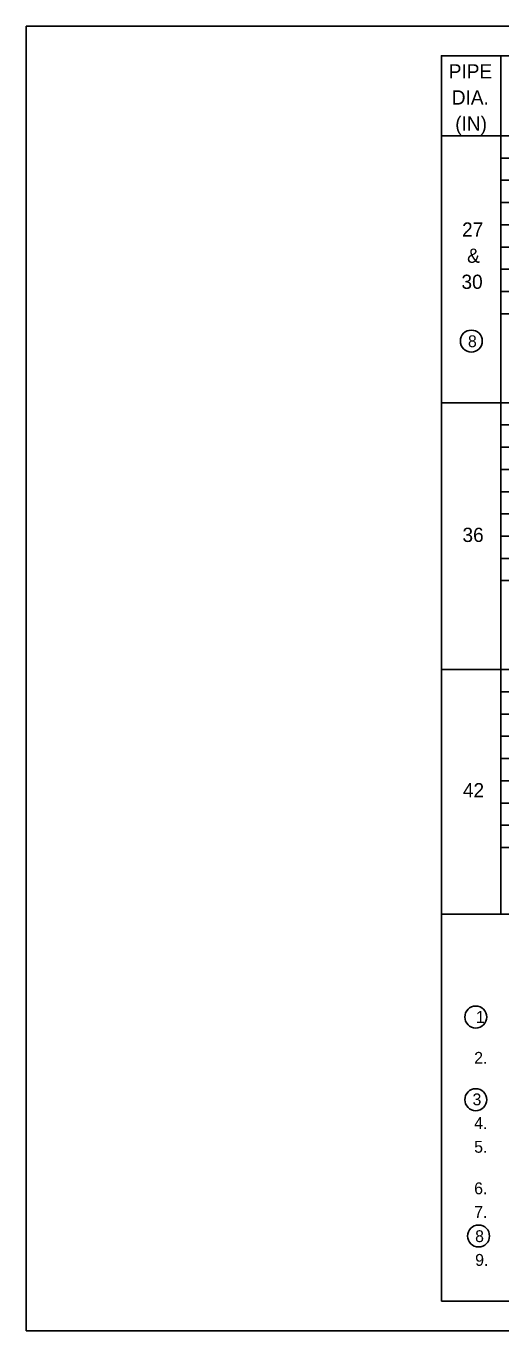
# Model space of a CAD drawing. Extents: x 1000 to 1036.3, y 1000 to 1022.
# Drawn here: x 1000 to 1008, y 1000 to 1022 of the extents above; entities that cross this region are included whole.
import ezdxf

# ---------------------------------------------------------------- set-up
doc = ezdxf.new("R2010")
doc.units = 0
for name, color, linetype in [('10', 7, 'Continuous'), ('11', 7, 'Continuous'), ('6', 7, 'Continuous')]:
    doc.layers.add(name, color=color, linetype=linetype)

msp = doc.modelspace()

# ---------------------------------------------------------------- linework, layer by layer
at = {"layer": '10'}
for p, q in [((1000, 1000), (1000, 1022)), ((1036, 1022), (1000, 1022)), ((1007, 1021.5), (1035.5, 1021.5)), ((1007, 1021.5), (1007, 1000.5)), ((1036, 1000), (1000, 1000)), ((1036, 1000), (1000, 1000)), ((1036, 1000), (1000, 1000)), ((1036, 1000), (1000, 1000))]:
    msp.add_line(p, q, dxfattribs=at)
at = {"layer": '11'}
msp.add_lwpolyline([(1007, 1000.5), (1035.5, 1000.5), (1035.5, 1021.5), (1007, 1021.5)], close=True, dxfattribs=at)
at = {"layer": '6'}
for p, q in [((1008, 1021.5), (1008, 1020.15)), ((1008, 1020.15), (1007, 1020.15)), ((1008, 1020.15), (1008, 1007.025)), ((1023.75, 1020.15), (1008, 1020.15)), ((1023.75, 1019.775), (1008, 1019.775)), ((1008, 1019.775), (1023.75, 1019.775)), ((1023.75, 1019.4), (1008, 1019.4)), ((1023.75, 1019.025), (1008, 1019.025)), ((1023.75, 1018.65), (1008, 1018.65)), ((1023.75, 1018.275), (1008, 1018.275)), ((1016.75, 1017.9), (1008, 1017.9)), ((1016.75, 1017.525), (1008, 1017.525)), ((1011, 1017.15), (1008, 1017.15)), ((1023.75, 1015.65), (1007, 1015.65)), ((1023.75, 1015.275), (1008, 1015.275)), ((1023.75, 1014.9), (1008, 1014.9)), ((1023.75, 1014.525), (1008, 1014.525)), ((1023.75, 1014.15), (1008, 1014.15)), ((1023.75, 1013.775), (1008, 1013.775)), ((1016.75, 1013.4), (1008, 1013.4)), ((1016.75, 1013.025), (1008, 1013.025)), ((1011, 1012.65), (1008, 1012.65)), ((1023.75, 1011.15), (1007, 1011.15)), ((1023.75, 1010.775), (1008, 1010.775)), ((1023.75, 1010.4), (1008, 1010.4)), ((1023.75, 1010.025), (1008, 1010.025)), ((1023.75, 1009.65), (1008, 1009.65)), ((1023.75, 1009.275), (1008, 1009.275)), ((1015.75, 1008.9), (1008, 1008.9)), ((1012.75, 1008.525), (1008, 1008.525)), ((1011, 1008.15), (1008, 1008.15)), ((1023.75, 1007.025), (1007, 1007.025))]:
    msp.add_line(p, q, dxfattribs=at)
for centre in [(1007.503, 1016.689), (1007.578, 1005.292), (1007.578, 1003.898), (1007.625, 1001.6)]:
    msp.add_circle(centre, 0.185, dxfattribs=at)

# ---------------------------------------------------------------- texts
for s, height, p in [('PIPE', 0.24, (1007.123, 1021.117)), ('DIA.', 0.24, (1007.174, 1020.677)), ('(IN)', 0.24, (1007.232, 1020.237)), ('27', 0.24, (1007.347, 1018.449)), ('&', 0.24, (1007.432, 1018.009)), ('30', 0.24, (1007.337, 1017.569)), ('8', 0.2, (1007.446, 1016.586)), ('36', 0.24, (1007.354, 1013.302)), ('42', 0.24, (1007.361, 1008.996)), ('1', 0.2, (1007.581, 1005.194)), ('2.', 0.2, (1007.551, 1004.504)), ('3', 0.2, (1007.523, 1003.804)), ('4.', 0.2, (1007.551, 1003.404)), ('5.', 0.2, (1007.551, 1003.004)), ('6.', 0.2, (1007.551, 1002.304)), ('7.', 0.2, (1007.551, 1001.904)), ('8', 0.2, (1007.567, 1001.497)), ('9.', 0.2, (1007.568, 1001.097))]:
    msp.add_text(s, height=height, dxfattribs=at).set_placement(p)

doc.saveas('drawing.dxf')
